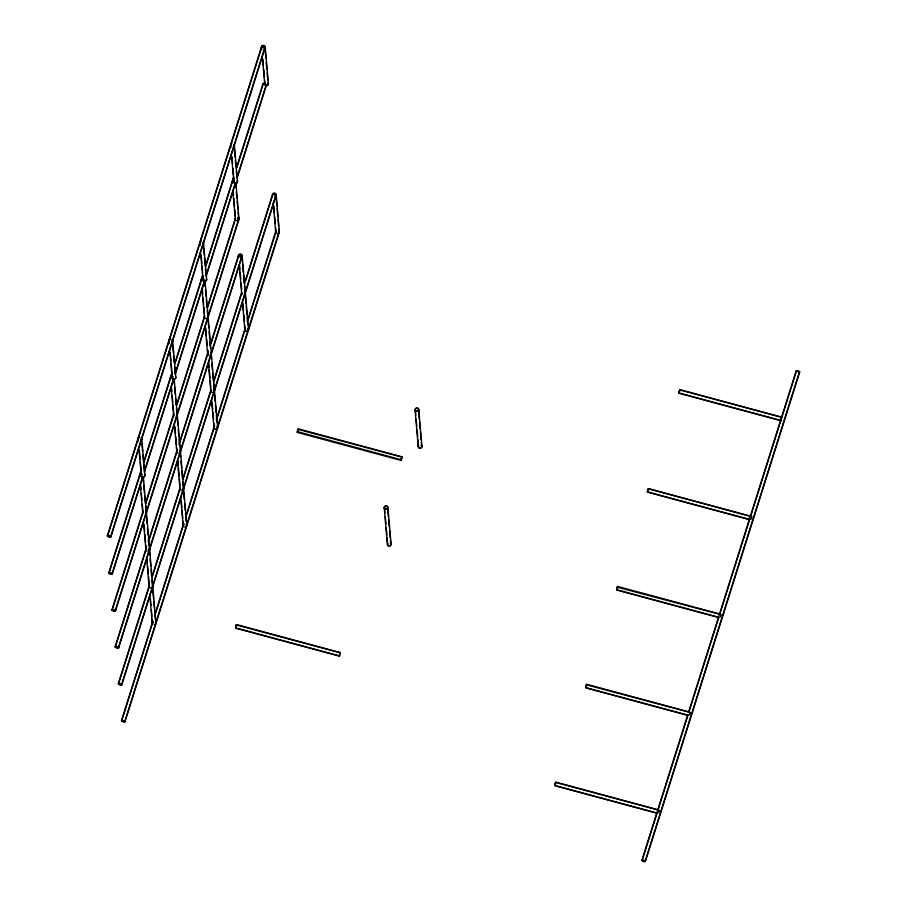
<?xml version="1.0" encoding="UTF-8"?>
<svg xmlns="http://www.w3.org/2000/svg" width="907" height="907" viewBox="0 0 907 907"><rect width="100%" height="100%" fill="white"/><g stroke="black" fill="none" stroke-linecap="round" stroke-linejoin="round"><path stroke-width="1.36" d="M339.592 655.489L339.275 656.135L235.537 628.154L236.262 624.957M236.478 625.127L236.546 624.549L340.272 652.53L340.182 653.38M339.331 655.546L339.275 656.135M401.926 457.377L401.982 456.799L298.256 428.818L297.825 429.748M555.776 782.718L555.844 782.14L658.21 809.758M585.752 687.291L585.695 687.88L688.062 715.487M586.636 684.853L688.98 712.199M678.912 392.64L678.855 393.23L781.222 420.837M297.349 431.573L401.302 459.758M339.365 655.285L339.706 655.205M400.962 460.064L401.143 459.214M401.075 459.554L400.985 460.393L401.416 459.475M402.016 457.128L401.835 457.978M554.937 784.895L554.835 785.745L657.201 813.352M658.119 810.064L555.753 782.446L555.685 783.319M586.602 685.125L586.693 684.275L586.376 684.921M617.463 587.26L719.841 614.334M647.383 491.809L647.723 490.165M647.507 491.299L647.405 492.15L749.772 519.756M648.312 489.395L648.414 488.544L750.781 516.162M678.821 392.89L679.014 392.039M235.695 626.964L235.763 627.712M297.405 431.233L297.258 432.424L400.985 460.393M401.971 457.457L401.404 459.656M554.993 784.566L554.903 785.723L555.39 784.476M585.707 687.223L586.285 685.023M616.703 588.824L616.556 590.015L718.922 617.622M617.474 587.464L617.554 586.41L616.873 589.369M678.867 392.572L679.298 390.792M679.706 390.804L679.853 389.625L782.219 417.243M401.075 459.339L401.574 457.547M585.775 686.826L586.001 685.896M679.774 390.679L679.275 392.482M658.652 812.672L659.151 810.869M689.513 714.807L689.876 713.424M720.373 616.941L720.725 615.558M751.223 519.076L751.449 518.146M235.729 626.646L235.99 625.717M236.308 626.102L236.092 626.986M297.439 430.916L297.7 429.986M339.456 654.627L339.853 653.278M340.091 654.038L339.83 654.967M555.027 784.238L555.288 783.308M616.737 588.507L617.134 587.158M555.175 783.795L555.424 782.888M555.492 784.09L555.254 784.997M648.063 490.494L647.825 491.401M689.774 713.911L690.012 713.004M107.275 535.958L261.613 46.472M107.582 536.037L261.908 46.586L263.313 46.586L264.844 47.515L110.518 536.967L107.582 536.037L110.563 536.842M110.824 537.069A1.871 0.601 17.5 0 0 108.557 535.697A1.871 0.601 17.5 0 0 107.842 536.547A1.871 0.601 17.5 0 0 110.824 537.069L265.15 47.595M108.727 573.009L141.073 470.416M143.578 462.479L172.058 372.153M174.654 363.922L202.703 274.957M205.254 266.862L233.734 176.548M236.274 168.464L263.053 83.535M140.948 471.867L109.033 573.099L110.178 573.904L111.969 574.018L142.603 476.844M143.884 462.559L171.967 373.469M175.754 361.462L202.578 276.408M205.934 265.751L233.598 177.999M236.965 167.341L263.347 83.648L265.139 83.761M144.689 470.223L173.634 378.434M175.3 373.162L204.619 280.15M206.32 274.764L235.219 183.101M237.351 176.355L265.864 85.916M112.264 574.131A1.871 0.601 17.5 0 0 109.996 572.759A1.871 0.601 17.5 0 0 109.294 573.609A1.871 0.601 17.5 0 0 112.264 574.131L142.909 476.923M144.564 471.685L173.94 378.514M175.164 374.625L204.971 280.116M206.195 276.216L235.571 183.055M237.226 177.817L266.601 84.646M111.901 609.912L143.023 511.231M145.528 503.272L173.668 414.034M176.604 404.737L204.733 315.5M207.238 307.541L235.378 218.304A1.871 0.601 17.5 0 0 235.332 218.451A1.871 1.757 -4.9 0 0 235.48 219.789M142.898 512.682L112.207 610.003L113.749 610.933L115.144 610.921L238.62 219.335L238.144 218.848M145.834 503.362L173.929 414.272M176.899 404.817L204.608 316.951M207.544 307.632L235.639 218.53M115.45 611.035A1.871 0.601 17.5 0 0 113.182 609.663A1.871 0.601 17.5 0 0 112.468 610.513A1.871 0.601 17.5 0 0 115.45 611.035L238.926 219.426M115.087 646.816L146.628 546.785M148.329 541.377L177.273 449.589M178.974 444.192L208.349 351.043M210.05 345.646L238.564 255.207M146.503 548.236L115.393 646.906L116.924 647.836L118.329 647.825L241.375 257.588M149.44 538.917L177.148 451.051M180.085 441.72L208.213 352.506A1.871 1.757 -4.9 0 0 208.474 355.215M211.161 343.175L238.858 255.32L241.761 256.364M118.624 647.938A1.871 0.601 17.5 0 0 116.368 646.566A1.871 0.601 17.5 0 0 115.654 647.417A1.871 0.601 17.5 0 0 118.624 647.938L242.101 256.318M118.273 683.719L149.349 585.174M151.9 577.079L179.949 488.113M182.874 478.828L210.968 389.704M213.519 381.62L241.579 292.655L239.267 265.377M244.55 283.211L272.599 194.245M149.213 586.625L118.579 683.81L120.109 684.74L121.515 684.728L275.841 195.277L273.925 194.257L272.928 194.631M152.58 575.968L180.244 488.215M183.18 478.907L210.843 391.166M214.211 380.498L241.874 292.757M245.661 280.751L272.474 195.697M121.81 684.842A1.871 0.601 17.5 0 0 119.543 683.47A1.871 0.601 17.5 0 0 118.84 684.32A1.871 0.601 17.5 0 0 121.81 684.842L276.147 195.356M121.459 720.623L152.954 620.728M154.655 615.331L183.554 523.668M185.674 516.922L214.585 425.258M216.285 419.873L245.185 328.209M247.305 321.463L275.785 231.149M278.959 232.033L124.701 721.632L123.295 721.643L121.753 720.714L152.83 622.179M155.766 612.871L183.849 523.77M186.785 514.462L214.449 426.721M217.385 417.401L245.48 328.311A1.871 1.757 -4.9 0 0 245.026 330.499M247.996 320.352L276.216 231.172M124.996 721.745A1.871 0.601 17.5 0 0 122.728 720.373A1.871 0.601 17.5 0 0 122.014 721.224A1.871 0.601 17.5 0 0 124.996 721.745L279.322 232.26M641.85 860.369L687.801 714.637M688.606 712.086L796.176 370.895M657.065 813.148L642.156 860.46L643.687 861.389L645.092 861.378L799.418 371.927L798.262 371.122L796.482 370.997L750.531 516.707M658.301 809.225L688.096 714.75M688.901 712.176L718.695 617.69M719.931 613.767L749.726 519.28M645.387 861.491A1.871 0.601 17.5 0 0 643.12 860.119A1.871 0.601 17.5 0 0 642.417 860.97A1.871 0.601 17.5 0 0 645.387 861.491L799.725 372.006M297.666 431.675L297.95 430.802L297.258 432.424M236.092 626.884L235.82 627.746M401.438 458.069L401.982 456.799M679.4 391.96L678.855 393.23M751.597 517.795L751.982 516.673M236.115 625.479L236.478 624.56M235.967 627.225L235.605 628.132M339.842 653.459L340.272 652.53M679.422 390.554L679.785 389.636M647.983 489.474L648.346 488.556M647.836 491.22L647.405 492.15M616.987 589.085L616.613 589.992M586.262 685.204L586.636 684.672M555.413 783.07L555.776 782.163M720.85 615.32L721.122 614.538M690 713.185L690.261 712.414M659.14 811.051L659.412 810.28M236.319 624.98L338.821 652.473M275.796 195.402L275.138 195.538M109.067 572.975L112.003 573.893M112.253 609.878L115.189 610.796M115.427 646.782L118.375 647.7M118.613 683.685L121.549 684.604M121.799 720.589L124.735 721.507M799.373 372.051L798.716 372.187M642.19 860.335L645.126 861.253M678.935 392.924L779.941 420.168M679.774 389.931L782.14 417.549M648.324 488.85L750.69 516.468M648.856 492.206L749.862 519.45M400.543 456.743L298.199 429.396L298.256 428.818M617.554 586.41L719.92 614.028M618.007 590.072L717.641 616.953M586.693 684.275L689.059 711.893M587.146 687.937L688.141 715.181M236.988 628.211L339.354 655.829M556.286 785.802L657.292 813.046M418.785 409.692A1.871 1.757 -4.9 0 1 415.939 411.177A1.871 1.757 -4.9 0 1 416.03 408.127A1.871 1.757 -4.9 0 1 418.785 409.692L421.97 446.595M418.467 409.692A1.553 1.463 -4.9 0 1 416.098 410.916A1.553 1.463 -4.9 0 1 416.177 408.388A1.553 1.463 -4.9 0 1 418.467 409.692L419.295 419.261M419.533 421.993L420.122 428.83M420.349 431.562L421.063 439.759M421.302 442.491L421.653 446.595M415.361 409.647L415.837 415.111M416.188 419.204L416.778 426.041M417.129 430.145L417.719 436.981M417.957 439.714L418.546 446.55M415.043 409.635L418.229 446.539M387.924 507.557A1.871 1.757 -4.9 0 1 385.078 509.042A1.871 1.757 -4.9 0 1 385.169 505.993A1.871 1.757 -4.9 0 1 387.924 507.557L391.11 544.461M387.606 507.557A1.553 1.463 -4.9 0 1 385.248 508.782A1.553 1.463 -4.9 0 1 385.316 506.253A1.553 1.463 -4.9 0 1 387.606 507.557L388.434 517.126M388.672 519.858L389.262 526.695M389.613 530.788L390.203 537.624M390.441 540.357L390.792 544.461M384.511 507.512L384.976 512.977M385.328 517.069L385.917 523.906M386.269 528.01L386.858 534.847M387.096 537.579L387.686 544.415M384.183 507.501L387.368 544.404M265.229 47.141L268.415 84.045M265.263 51.234L265.853 58.071M266.204 62.164L266.794 69M267.146 73.104L267.735 79.941M276.216 194.903L279.401 231.807M275.898 194.903L276.839 205.832M277.077 208.565L277.791 216.773M278.018 219.505L278.608 226.342M278.846 229.074L279.084 231.807M262.871 59.386L263.461 66.222M263.688 68.955L264.402 77.152M264.64 79.884L264.991 83.988M261.488 47.085L261.726 49.817M262.429 58.014L264.674 83.988M273.744 205.787L274.333 212.623M274.685 216.716L275.275 223.553M275.626 227.657L275.977 231.761M273.188 203.043L275.66 231.75M234.369 145.007L237.555 181.91M234.403 149.099L235.117 157.296M235.355 160.04L235.945 166.865M236.296 170.97L236.886 177.806M235.933 183.429L238.995 218.961M242.18 255.865L248.541 329.672M235.616 183.429L235.967 187.522M236.319 191.626L236.908 198.463M237.146 201.195L237.849 209.392M238.088 212.125L238.677 218.961M241.863 255.865L242.339 261.329M242.566 264.062L243.28 272.27M243.507 275.002L244.221 283.199M244.459 285.932L245.049 292.768M245.4 296.872L245.99 303.698M246.228 306.43L246.931 314.638M247.169 317.371L247.758 324.207M232.011 157.251L232.6 164.088M232.952 168.192L233.541 175.017M233.779 177.749L234.131 181.854M230.627 144.95L230.866 147.682M231.568 155.879L233.813 181.854M233.212 191.581L233.575 195.674M233.802 198.406L234.516 206.615M234.754 209.347L235.344 216.183M239.584 265.388L239.936 269.481M240.174 272.213L240.763 279.05M241.115 283.154L241.704 289.991M242.883 303.652L243.473 310.489M243.824 314.593L244.414 321.418M244.765 325.522L245.117 329.626M232.895 191.57L235.253 218.904M242.441 302.28L244.799 329.615M203.519 242.872L206.694 279.775M203.667 248.337L204.256 255.162M204.494 257.905L205.084 264.731M205.435 268.835L206.025 275.671M205.073 281.295L217.691 427.537M204.755 281.295L205.231 286.759M205.47 289.492L206.059 296.328M206.286 299.061L207 307.258M207.238 309.99L207.828 316.826M208.179 320.931L208.769 327.756M209.12 331.86L209.71 338.696M209.948 341.429L210.537 348.265M211.002 353.73L211.478 359.195M211.83 363.299L212.419 370.135M212.657 372.868L213.36 381.065M213.599 383.797L214.188 390.634A1.553 1.463 -4.9 0 1 213.701 391.654M214.54 394.738L215.129 401.563M215.367 404.307L216.07 412.504M216.308 415.236L216.898 422.072M201.15 255.116L201.864 263.313M202.091 266.057L202.68 272.882M202.919 275.615L203.27 279.719M199.778 242.815L200.005 245.548M200.719 253.745L202.953 279.719M202.363 289.446L202.715 293.539M203.066 297.643L203.656 304.48M203.894 307.212L204.483 314.049M205.662 327.71L206.365 335.907M206.603 338.651L207.193 345.476M207.544 349.58L207.896 353.685M208.723 363.253L209.075 367.346M209.313 370.079L210.027 378.287M210.254 381.019L210.843 387.856M212.147 402.889L212.737 409.715M212.964 412.458L213.553 419.283M213.916 423.388L214.267 427.492M202.046 289.435L204.404 316.77M205.22 326.339L207.578 353.673M208.406 363.242L210.764 390.577M211.592 400.146L213.95 427.48M172.659 340.737L175.845 377.641M172.806 346.202L173.396 353.027M173.634 355.771L174.223 362.596M174.575 366.7L175.164 373.537M174.223 379.16L186.831 525.402M173.906 379.16L174.371 384.625M174.609 387.357L175.198 394.194M175.55 398.286L176.139 405.123M176.377 407.855L176.967 414.692M177.319 418.796L177.908 425.632M178.26 429.725L178.849 436.562M179.087 439.294L179.677 446.131M180.153 451.595L180.618 457.06M180.969 461.164L181.559 468.001M181.797 470.733L182.511 478.93M182.738 481.662L183.327 488.499A1.553 1.463 -4.9 0 1 182.851 489.519M183.679 492.603L184.268 499.428M184.631 503.532L185.221 510.369M185.447 513.101L186.162 521.298M170.301 352.982L171.004 361.19M171.242 363.922L171.831 370.748M172.069 373.491L172.421 377.584M168.917 340.681L169.155 343.413M169.858 351.61L172.103 377.584M171.502 387.312L171.854 391.405M172.217 395.509L172.795 402.345M173.033 405.078L173.747 413.275M174.926 426.948L175.516 433.784M175.743 436.516L176.457 444.713M176.695 447.446L177.046 451.55M177.874 461.119L178.225 465.212M178.452 467.944L179.167 476.152M179.405 478.885L179.994 485.721M181.287 500.755L181.876 507.58M182.114 510.324L182.817 518.521M183.055 521.253L183.407 525.357M171.185 387.3L173.543 414.635M174.484 425.576L176.729 451.539M177.545 461.107L179.903 488.442M180.731 498.011L183.089 525.346M141.798 438.603L144.984 475.506M141.957 444.067L142.546 450.904M142.898 454.997L143.487 461.833M143.725 464.565L144.428 472.762M143.363 477.025L155.97 623.268M143.045 477.025L143.521 482.49M143.748 485.222L144.462 493.419M144.689 496.152L145.279 502.988M145.517 505.721L146.106 512.557M146.458 516.661L147.047 523.498M147.41 527.591L148 534.427M148.351 538.531L148.941 545.356M149.292 549.461L149.768 554.925M150.12 559.029L150.709 565.866M151.061 569.959L151.65 576.795M151.888 579.528L152.478 586.364A1.553 1.463 -4.9 0 1 151.991 587.396M152.83 590.468L153.532 598.665M153.771 601.398L154.36 608.234M154.598 610.967L155.301 619.164M139.44 450.847L140.143 459.055M140.381 461.788L141.084 469.985M141.322 472.717L141.56 475.449M138.057 438.546L138.295 441.278M138.998 449.475L141.243 475.449M140.642 485.177L141.004 489.27M141.356 493.374L141.946 500.211M142.297 504.303L142.887 511.14M144.066 524.813L144.655 531.649M144.893 534.382L145.596 542.579M145.834 545.311L146.186 549.415M147.013 558.984L147.365 563.077M147.603 565.809L148.306 574.018M148.544 576.75L149.247 584.947M150.426 598.62L151.016 605.457M151.367 609.549L151.957 616.386M152.195 619.118L152.546 623.222M140.324 485.166L142.682 512.5M143.623 523.441L145.868 549.404M146.696 558.973L149.054 586.307M149.87 595.876L152.229 623.211M421.222 445.552A1.553 1.463 -4.9 0 1 421.426 447.321M421.165 447.616A1.553 1.463 -4.9 0 1 418.615 446.165M421.46 445.348A1.871 1.757 -4.9 0 1 421.494 447.718A1.871 1.757 -4.9 0 1 418.977 447.99A1.871 1.757 -4.9 0 1 418.501 445.666M390.373 543.418A1.553 1.463 -4.9 0 1 390.566 545.186M390.305 545.481A1.553 1.463 -4.9 0 1 387.754 544.03M390.6 543.214A1.871 1.757 -4.9 0 1 390.645 545.583A1.871 1.757 -4.9 0 1 388.128 545.855A1.871 1.757 -4.9 0 1 387.652 543.531M796.697 371.632A1.871 0.601 17.5 0 1 796.856 370.725A1.871 0.601 17.5 0 1 799.532 371.7A1.871 0.601 17.5 0 1 798.443 372.267M268.053 83.659A1.553 1.463 -4.9 0 1 268.03 84.419M267.86 84.759A1.553 1.463 -4.9 0 1 265.728 85.269A1.553 1.463 -4.9 0 1 265.218 83.263M267.905 82.786A1.871 1.757 -4.9 0 1 267.826 85.281A1.871 1.757 -4.9 0 1 265.184 85.235A1.871 1.757 -4.9 0 1 265.252 82.752M266.545 84.805A1.871 0.601 17.5 0 1 266.114 84.963M263.574 84.272A1.871 0.601 17.5 0 1 263.223 83.433A1.871 0.601 17.5 0 1 265.218 83.671M261.715 47.969A1.871 1.757 -4.9 0 1 262.463 45.577A1.871 1.757 -4.9 0 1 265.003 46.257A1.871 1.757 -4.9 0 1 264.254 48.649M261.635 46.813A1.871 0.601 17.5 0 1 262.69 46.348A1.871 0.601 17.5 0 1 264.957 47.277A1.871 0.601 17.5 0 1 264.3 47.901M261.874 46.711A1.553 1.463 -4.9 0 1 264.175 45.86A1.553 1.463 -4.9 0 1 264.425 48.162M278.903 231.07A1.553 1.463 -4.9 0 1 278.857 232.532A1.871 0.601 17.5 0 0 278.766 231.67M276.17 232.487A1.553 1.463 -4.9 0 1 276.204 231.024A1.871 0.601 17.5 0 0 276.306 231.886M278.891 230.559A1.871 1.757 -4.9 0 1 276.556 233.292M276.17 233.008A1.871 1.757 -4.9 0 1 276.25 230.514M272.531 195.3A1.871 1.757 -4.9 0 1 273.755 193.214A1.871 1.757 -4.9 0 1 276.068 194.155A1.871 1.757 -4.9 0 1 275.24 196.411M272.633 194.574A1.871 0.601 17.5 0 1 273.687 194.109A1.871 0.601 17.5 0 1 275.955 195.05A1.871 0.601 17.5 0 1 275.297 195.674M272.86 194.472A1.553 1.463 -4.9 0 1 275.161 193.622A1.553 1.463 -4.9 0 1 275.422 195.923M237.192 181.525A1.553 1.463 -4.9 0 1 237.169 182.284M237.01 182.636A1.553 1.463 -4.9 0 1 234.868 183.135A1.553 1.463 -4.9 0 1 234.357 181.128M237.044 180.652A1.871 1.757 -4.9 0 1 236.965 183.146A1.871 1.757 -4.9 0 1 234.323 183.101A1.871 1.757 -4.9 0 1 234.403 180.618M234.323 144.553A1.871 1.757 -4.9 0 1 233.394 146.515M230.854 145.834A1.871 1.757 -4.9 0 1 231.614 143.442M234.017 144.621A1.553 1.463 -4.9 0 1 233.564 146.027M231.013 144.576A1.553 1.463 -4.9 0 1 231.761 143.703M237.974 218.621A1.871 0.601 17.5 0 1 238.076 219.732M238.11 217.431A1.871 1.757 -4.9 0 1 236.591 220.628M237.94 217.68A1.553 1.463 -4.9 0 1 238.201 219.982M149.247 549.086A1.553 1.463 -4.9 0 1 149.224 549.835M149.065 550.186A1.553 1.463 -4.9 0 1 148.476 550.719M146.378 550.141A1.553 1.463 -4.9 0 1 146.412 548.69M149.099 548.213A1.871 1.757 -4.9 0 1 148.17 551.15M146.764 550.946A1.871 1.757 -4.9 0 1 146.458 548.168M146.378 512.104A1.871 1.757 -4.9 0 1 145.449 514.076M142.909 513.385A1.871 1.757 -4.9 0 1 142.762 512.047M145.925 511.82A1.553 1.463 -4.9 0 1 145.619 513.589M180.108 451.221A1.553 1.463 -4.9 0 1 180.085 451.969M177.228 452.276A1.553 1.463 -4.9 0 1 177.273 450.824M179.96 450.348A1.871 1.757 -4.9 0 1 179.03 453.273M177.613 453.081A1.871 1.757 -4.9 0 1 177.307 450.303M177.239 414.238A1.871 1.757 -4.9 0 1 176.309 416.211M174.053 415.894A1.871 1.757 -4.9 0 1 173.622 414.182M176.774 413.955A1.553 1.463 -4.9 0 1 176.48 415.723M210.821 352.993A1.553 1.463 -4.9 0 1 210.946 354.104M208.088 354.41A1.553 1.463 -4.9 0 1 208.134 352.959M210.809 352.483A1.871 1.757 -4.9 0 1 209.891 355.408M207.918 315.953A1.871 1.757 -4.9 0 1 205.742 318.493M204.914 318.028A1.871 1.757 -4.9 0 1 204.472 316.316M207.635 316.09A1.553 1.463 -4.9 0 1 207.34 317.847M144.757 474.622A1.871 1.757 -4.9 0 1 144.145 476.935A1.871 1.757 -4.9 0 1 141.651 476.583A1.871 1.757 -4.9 0 1 141.821 474.214M144.598 475.88A1.553 1.463 -4.9 0 1 142.297 476.731M141.991 476.492A1.553 1.463 -4.9 0 1 142.048 474.429M141.571 437.718A1.871 1.757 -4.9 0 1 141.22 439.838M138.283 439.43A1.871 1.757 -4.9 0 1 139.043 437.038M141.061 437.559A1.553 1.463 -4.9 0 1 140.993 439.623M138.862 437.525A1.553 1.463 -4.9 0 1 139.19 437.299M206.343 279.39A1.553 1.463 -4.9 0 1 206.32 280.15M205.889 280.796A1.553 1.463 -4.9 0 1 203.508 278.993M206.467 278.891A1.871 1.757 -4.9 0 1 205.855 281.204A1.871 1.757 -4.9 0 1 203.361 280.853A1.871 1.757 -4.9 0 1 203.542 278.483M203.463 242.418A1.871 1.757 -4.9 0 1 202.533 244.38M199.994 243.7A1.871 1.757 -4.9 0 1 200.753 241.307M203.157 242.486A1.553 1.463 -4.9 0 1 202.715 243.892M200.152 242.441A1.553 1.463 -4.9 0 1 200.9 241.568M175.618 376.756A1.871 1.757 -4.9 0 1 175.006 379.069A1.871 1.757 -4.9 0 1 172.5 378.718A1.871 1.757 -4.9 0 1 172.681 376.348M175.527 377.629A1.553 1.463 -4.9 0 1 173.339 378.956A1.553 1.463 -4.9 0 1 172.897 376.564M172.432 339.853A1.871 1.757 -4.9 0 1 172.069 341.973M169.144 341.565A1.871 1.757 -4.9 0 1 169.892 339.173M171.911 339.694A1.553 1.463 -4.9 0 1 171.854 341.758M169.235 340.681A1.553 1.463 -4.9 0 1 170.051 339.433M142.966 476.538A1.871 1.757 -4.9 0 1 141.809 477.343M139.723 476.481A1.871 1.757 -4.9 0 1 140.086 474.361M140.936 473.919A1.871 1.757 -4.9 0 1 141.424 473.873M142.444 476.685A1.553 1.463 -4.9 0 1 142.116 476.912M140.245 476.651A1.553 1.463 -4.9 0 1 140.052 474.883M235.537 182.942A1.871 1.757 -4.9 0 1 235.23 183.293M232.589 183.259A1.871 1.757 -4.9 0 1 232.657 180.765M232.577 182.738A1.553 1.463 -4.9 0 1 232.623 181.287M204.687 280.807A1.871 1.757 -4.9 0 1 203.519 281.601M201.445 280.751A1.871 1.757 -4.9 0 1 201.796 278.63M204.415 280.648A1.553 1.463 -4.9 0 1 203.451 281.317M201.728 280.603A1.553 1.463 -4.9 0 1 201.762 279.152M173.827 378.673A1.871 1.757 -4.9 0 1 172.67 379.477M170.584 378.616A1.871 1.757 -4.9 0 1 170.947 376.496M173.294 378.82A1.553 1.463 -4.9 0 1 172.976 379.047M170.867 378.468A1.553 1.463 -4.9 0 1 170.913 377.017M186.332 524.665A1.553 1.463 -4.9 0 1 186.445 525.777M186.026 526.423A1.553 1.463 -4.9 0 1 185.323 526.797M183.599 526.083A1.553 1.463 -4.9 0 1 183.633 524.631M186.32 524.155A1.871 1.757 -4.9 0 1 184.915 527.137M183.599 526.604A1.871 1.757 -4.9 0 1 183.679 524.11M183.599 488.045A1.871 1.757 -4.9 0 1 180.425 489.701M180.13 489.327A1.871 1.757 -4.9 0 1 179.983 487.989M155.619 622.894A1.553 1.463 -4.9 0 1 155.596 623.642M154.848 624.526A1.553 1.463 -4.9 0 1 154.462 624.662M152.739 623.948A1.553 1.463 -4.9 0 1 152.784 622.497M155.46 622.021A1.871 1.757 -4.9 0 1 154.541 624.946M152.75 624.469A1.871 1.757 -4.9 0 1 152.818 621.975M152.739 585.911A1.871 1.757 -4.9 0 1 149.564 587.566M149.281 587.192A1.871 1.757 -4.9 0 1 149.122 585.854M217.181 426.8A1.553 1.463 -4.9 0 1 217.306 427.911M216.886 428.558A1.553 1.463 -4.9 0 1 216.183 428.932M214.449 428.217A1.553 1.463 -4.9 0 1 214.494 426.766M217.181 426.29A1.871 1.757 -4.9 0 1 214.834 429.022M214.46 428.739A1.871 1.757 -4.9 0 1 214.528 426.245M214.46 390.18A1.871 1.757 -4.9 0 1 213.066 392.312M212.102 392.3A1.871 1.757 -4.9 0 1 211.274 391.835M210.991 391.461A1.871 1.757 -4.9 0 1 210.843 390.123M248.042 328.935A1.553 1.463 -4.9 0 1 247.996 330.397M247.747 330.692A1.553 1.463 -4.9 0 1 247.033 331.066M245.309 330.352A1.553 1.463 -4.9 0 1 245.355 328.89M248.03 328.425A1.871 1.757 -4.9 0 1 245.695 331.157M245.309 292.315A1.871 1.757 -4.9 0 1 244.38 294.287M242.509 294.253A1.871 1.757 -4.9 0 1 242.135 293.97M241.852 293.596A1.871 1.757 -4.9 0 1 241.704 292.258M245.003 292.394A1.553 1.463 -4.9 0 1 244.561 293.789M239.085 255.944A1.871 0.601 17.5 0 1 239.006 255.048A1.871 0.601 17.5 0 1 241.534 255.729A1.871 0.601 17.5 0 1 241.613 256.636A1.553 1.463 -4.9 0 0 240.355 254.379A1.553 1.463 -4.9 0 0 238.949 256.545M238.949 257.066A1.871 1.757 -4.9 0 1 239.278 254.379A1.871 1.757 -4.9 0 1 242.022 255.128A1.871 1.757 -4.9 0 1 240.74 257.543M241.047 257.112A1.553 1.463 -4.9 0 1 240.672 257.259"/></g></svg>
